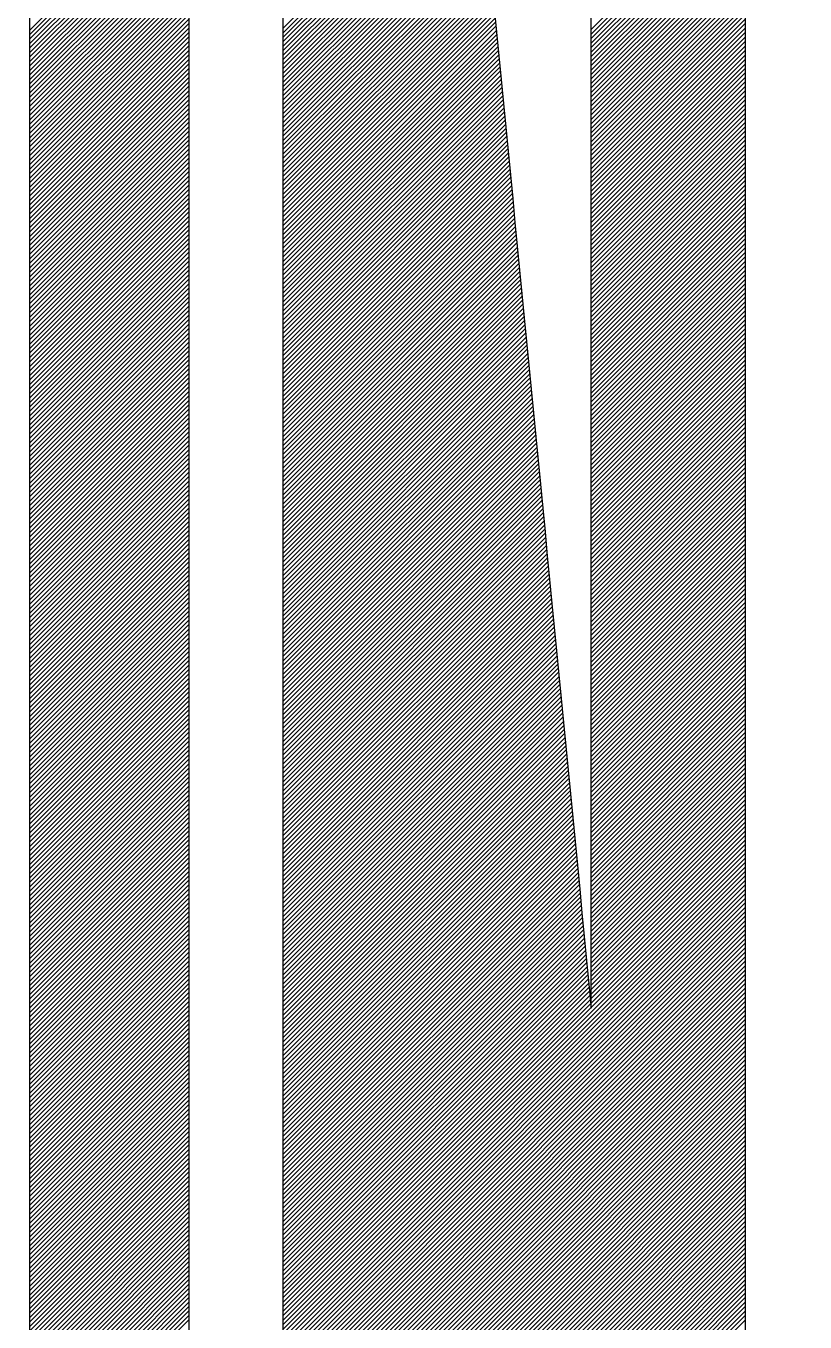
# Model space of a CAD drawing. Header units: inches. Extents: x -49881 to 95347, y -45374 to 27845.
# Drawn here: x 35554 to 35698.5, y -39672.1 to -39431.9 of the extents above; entities that cross this region are included whole.
import ezdxf

# ---------------------------------------------------------------- set-up
doc = ezdxf.new("R2010")
doc.units = ezdxf.units.IN
doc.header["$MEASUREMENT"] = 0
doc.layers.add('ONDOCS', color=7, linetype='Continuous', lineweight=0)

# ---------------------------------------------------------------- blocks, each defined once
blk = doc.blocks.new('240 BORDER A2')
at = {"layer": 'ONDOCS', "color": 7, "linetype": 'Continuous', "lineweight": -3, "ltscale": 100}
for p, q in [((577.476, 57.6704), (578.0879, 58.2823)), ((577.476, 57.6562), (578.0892, 58.2694)), ((577.476, 57.6421), (578.0904, 58.2565)), ((577.476, 57.628), (578.0917, 58.2436)), ((577.476, 57.6138), (578.0929, 58.2307)), ((577.476, 57.5997), (578.0942, 58.2178)), ((577.476, 57.5855), (578.0954, 58.205)), ((577.476, 57.5714), (578.0967, 58.1921)), ((576.6771, 57.6646), (577.1784, 58.1659)), ((576.6771, 57.6505), (577.1784, 58.1517)), ((577.476, 57.5572), (578.0979, 58.1792)), ((577.476, 57.5431), (578.0992, 58.1663)), ((577.476, 57.529), (578.1004, 58.1534)), ((578.4472, 57.6658), (578.9328, 58.1514)), ((576.6771, 57.6363), (577.1784, 58.1376)), ((576.6771, 57.6222), (577.1784, 58.1234)), ((576.6771, 57.608), (577.1784, 58.1093)), ((577.476, 57.5148), (578.1017, 58.1405)), ((577.476, 57.5007), (578.1029, 58.1276)), ((577.476, 57.4865), (578.1042, 58.1147)), ((578.4472, 57.6516), (578.9328, 58.1372)), ((578.4472, 57.6375), (578.9328, 58.1231)), ((578.4472, 57.6233), (578.9328, 58.1089)), ((576.6771, 57.5939), (577.1784, 58.0952)), ((576.6771, 57.5798), (577.1784, 58.081)), ((576.6771, 57.5656), (577.1784, 58.0669)), ((577.476, 57.4724), (578.1054, 58.1018)), ((577.476, 57.4582), (578.1067, 58.0889)), ((577.476, 57.4441), (578.1079, 58.076)), ((578.4472, 57.6092), (578.9328, 58.0948)), ((578.4472, 57.5951), (578.9328, 58.0806)), ((578.4472, 57.5809), (578.9328, 58.0665)), ((576.6771, 57.5515), (577.1784, 58.0527)), ((576.6771, 57.5373), (577.1784, 58.0386)), ((577.476, 57.43), (578.1092, 58.0632)), ((577.476, 57.4158), (578.1104, 58.0503)), ((577.476, 57.4017), (578.1117, 58.0374)), ((578.4472, 57.5668), (578.9328, 58.0524)), ((578.4472, 57.5526), (578.9328, 58.0382)), ((576.6771, 57.5232), (577.1784, 58.0245)), ((576.6771, 57.5091), (577.1784, 58.0103)), ((576.6771, 57.4949), (577.1784, 57.9962)), ((577.476, 57.3875), (578.1129, 58.0245)), ((577.476, 57.3734), (578.1142, 58.0116)), ((577.476, 57.3593), (578.1154, 57.9987)), ((577.476, 57.3451), (578.1167, 57.9858)), ((578.4472, 57.5385), (578.9328, 58.0241)), ((578.4472, 57.5243), (578.9328, 58.0099)), ((578.4472, 57.5102), (578.9328, 57.9958)), ((576.6771, 57.4808), (577.1784, 57.982)), ((576.6771, 57.4666), (577.1784, 57.9679)), ((576.6771, 57.4525), (577.1784, 57.9537)), ((577.476, 57.331), (578.1179, 57.9729)), ((577.476, 57.3168), (578.1192, 57.96)), ((577.476, 57.3027), (578.1205, 57.9471)), ((578.4472, 57.4961), (578.9328, 57.9817)), ((578.4472, 57.4819), (578.9328, 57.9675)), ((578.4472, 57.4678), (578.9328, 57.9534)), ((576.6771, 57.4383), (577.1784, 57.9396)), ((576.6771, 57.4242), (577.1784, 57.9255)), ((576.6771, 57.4101), (577.1784, 57.9113)), ((577.476, 57.2885), (578.1217, 57.9342)), ((577.476, 57.2744), (578.123, 57.9214)), ((577.476, 57.2603), (578.1242, 57.9085)), ((578.4472, 57.4536), (578.9328, 57.9392)), ((578.4472, 57.4395), (578.9328, 57.9251)), ((578.4472, 57.4253), (578.9328, 57.9109)), ((576.6771, 57.3959), (577.1784, 57.8972)), ((576.6771, 57.3818), (577.1784, 57.883)), ((576.6771, 57.3676), (577.1784, 57.8689)), ((577.476, 57.2461), (578.1255, 57.8956)), ((577.476, 57.232), (578.1267, 57.8827)), ((577.476, 57.2178), (578.128, 57.8698)), ((578.4472, 57.4112), (578.9328, 57.8968)), ((578.4472, 57.3971), (578.9328, 57.8827)), ((578.4472, 57.3829), (578.9328, 57.8685)), ((576.6771, 57.3535), (577.1784, 57.8547)), ((576.6771, 57.3393), (577.1784, 57.8406)), ((576.6771, 57.3252), (577.1784, 57.8265)), ((577.476, 57.2037), (578.1292, 57.8569)), ((577.476, 57.1895), (578.1305, 57.844)), ((577.476, 57.1754), (578.1317, 57.8311)), ((578.4472, 57.3688), (578.9328, 57.8544)), ((578.4472, 57.3546), (578.9328, 57.8402)), ((578.4472, 57.3405), (578.9328, 57.8261)), ((576.6771, 57.3111), (577.1784, 57.8123)), ((576.6771, 57.2969), (577.1784, 57.7982)), ((576.6771, 57.2828), (577.1784, 57.784)), ((577.476, 57.1613), (578.133, 57.8182)), ((577.476, 57.1471), (578.1342, 57.8053)), ((577.476, 57.133), (578.1355, 57.7924)), ((578.4472, 57.3264), (578.9328, 57.8119)), ((578.4472, 57.3122), (578.9328, 57.7978)), ((578.4472, 57.2981), (578.9328, 57.7837)), ((576.6771, 57.2686), (577.1784, 57.7699)), ((576.6771, 57.2545), (577.1784, 57.7558)), ((576.6771, 57.2404), (577.1784, 57.7416)), ((577.476, 57.1188), (578.1367, 57.7796)), ((577.476, 57.1047), (578.138, 57.7667)), ((577.476, 57.0906), (578.1392, 57.7538)), ((577.476, 57.0764), (578.1405, 57.7409)), ((578.4472, 57.2839), (578.9328, 57.7695)), ((578.4472, 57.2698), (578.9328, 57.7554)), ((578.4472, 57.2556), (578.9328, 57.7412)), ((576.6771, 57.2262), (577.1784, 57.7275)), ((576.6771, 57.2121), (577.1784, 57.7133)), ((576.6771, 57.1979), (577.1784, 57.6992)), ((577.476, 57.0623), (578.1417, 57.728)), ((577.476, 57.0481), (578.143, 57.7151)), ((577.476, 57.034), (578.1442, 57.7022)), ((578.4472, 57.2415), (578.9328, 57.7271)), ((578.4472, 57.2274), (578.9328, 57.713)), ((578.4472, 57.2132), (578.9328, 57.6988)), ((576.6771, 57.1838), (577.1784, 57.685)), ((576.6771, 57.1696), (577.1784, 57.6709)), ((577.476, 57.0198), (578.1455, 57.6893)), ((577.476, 57.0057), (578.1467, 57.6764)), ((577.476, 56.9916), (578.148, 57.6635)), ((578.4472, 57.1991), (578.9328, 57.6847)), ((578.4472, 57.1849), (578.9328, 57.6705)), ((576.6771, 57.1555), (577.1784, 57.6568)), ((576.6771, 57.1414), (577.1784, 57.6426)), ((576.6771, 57.1272), (577.1784, 57.6285)), ((577.476, 56.9774), (578.1492, 57.6506)), ((577.476, 56.9633), (578.1505, 57.6378)), ((577.476, 56.9491), (578.1517, 57.6249)), ((578.4472, 57.1708), (578.9328, 57.6564)), ((578.4472, 57.1566), (578.9328, 57.6422)), ((578.4472, 57.1425), (578.9328, 57.6281)), ((576.6771, 57.1131), (577.1784, 57.6143)), ((576.6771, 57.0989), (577.1784, 57.6002)), ((576.6771, 57.0848), (577.1784, 57.586)), ((577.476, 56.935), (578.153, 57.612)), ((577.476, 56.9208), (578.1542, 57.5991)), ((577.476, 56.9067), (578.1555, 57.5862)), ((578.4472, 57.1284), (578.9328, 57.614)), ((578.4472, 57.1142), (578.9328, 57.5998)), ((578.4472, 57.1001), (578.9328, 57.5857)), ((576.6771, 57.0706), (577.1784, 57.5719)), ((576.6771, 57.0565), (577.1784, 57.5578)), ((576.6771, 57.0424), (577.1784, 57.5436)), ((577.476, 56.8926), (578.1567, 57.5733)), ((577.476, 56.8784), (578.158, 57.5604)), ((577.476, 56.8643), (578.1592, 57.5475)), ((577.476, 56.8501), (578.1605, 57.5346)), ((578.4472, 57.0859), (578.9328, 57.5715)), ((578.4472, 57.0718), (578.9328, 57.5574)), ((578.4472, 57.0577), (578.9328, 57.5432)), ((576.6771, 57.0282), (577.1784, 57.5295)), ((576.6771, 57.0141), (577.1784, 57.5153)), ((576.6771, 56.9999), (577.1784, 57.5012)), ((577.476, 56.836), (578.1617, 57.5217)), ((577.476, 56.8219), (578.163, 57.5088)), ((577.476, 56.8077), (578.1642, 57.496)), ((578.4472, 57.0435), (578.9328, 57.5291)), ((578.4472, 57.0294), (578.9328, 57.515)), ((578.4472, 57.0152), (578.9328, 57.5008)), ((576.6771, 56.9858), (577.1784, 57.4871)), ((576.6771, 56.9717), (577.1784, 57.4729)), ((576.6771, 56.9575), (577.1784, 57.4588)), ((577.476, 56.7936), (578.1655, 57.4831)), ((577.476, 56.7794), (578.1668, 57.4702)), ((577.476, 56.7653), (578.168, 57.4573)), ((578.4472, 57.0011), (578.9328, 57.4867)), ((578.4472, 56.9869), (578.9328, 57.4725)), ((578.4472, 56.9728), (578.9328, 57.4584)), ((576.6771, 56.9434), (577.1784, 57.4446)), ((576.6771, 56.9292), (577.1784, 57.4305)), ((576.6771, 56.9151), (577.1784, 57.4163)), ((577.476, 56.7511), (578.1693, 57.4444)), ((577.476, 56.737), (578.1705, 57.4315)), ((577.476, 56.7229), (578.1718, 57.4186)), ((578.4472, 56.9587), (578.9328, 57.4443)), ((578.4472, 56.9445), (578.9328, 57.4301)), ((578.4472, 56.9304), (578.9328, 57.416)), ((576.6771, 56.9009), (577.1784, 57.4022)), ((576.6771, 56.8868), (577.1784, 57.3881)), ((576.6771, 56.8727), (577.1784, 57.3739)), ((577.476, 56.7087), (578.173, 57.4057)), ((577.476, 56.6946), (578.1743, 57.3928)), ((577.476, 56.6804), (578.1755, 57.3799)), ((578.4472, 56.9162), (578.9328, 57.4018)), ((578.4472, 56.9021), (578.9328, 57.3877)), ((578.4472, 56.8879), (578.9328, 57.3735)), ((576.6771, 56.8585), (577.1784, 57.3598)), ((576.6771, 56.8444), (577.1784, 57.3456)), ((576.6771, 56.8302), (577.1784, 57.3315)), ((577.476, 56.6663), (578.1768, 57.367)), ((577.476, 56.6521), (578.178, 57.3542)), ((577.476, 56.638), (578.1793, 57.3413)), ((578.4472, 56.8738), (578.9328, 57.3594)), ((578.4472, 56.8597), (578.9328, 57.3453)), ((578.4472, 56.8455), (578.9328, 57.3311)), ((576.6771, 56.8161), (577.1784, 57.3173)), ((576.6771, 56.8019), (577.1784, 57.3032)), ((577.476, 56.6239), (578.1805, 57.3284)), ((577.476, 56.6097), (578.1818, 57.3155)), ((577.476, 56.5956), (578.183, 57.3026)), ((577.476, 56.5814), (578.1843, 57.2897)), ((578.4472, 56.8314), (578.9328, 57.317)), ((578.4472, 56.8172), (578.9328, 57.3028)), ((576.6771, 56.7878), (577.1784, 57.2891)), ((576.6771, 56.7737), (577.1784, 57.2749)), ((576.6771, 56.7595), (577.1784, 57.2608)), ((577.476, 56.5673), (578.1855, 57.2768)), ((577.476, 56.5532), (578.1868, 57.2639)), ((577.476, 56.539), (578.188, 57.251)), ((578.4472, 56.8031), (578.9328, 57.2887)), ((578.4472, 56.789), (578.9328, 57.2745)), ((578.4472, 56.7748), (578.9328, 57.2604)), ((576.6771, 56.7454), (577.1784, 57.2466)), ((576.6771, 56.7312), (577.1784, 57.2325)), ((576.6771, 56.7171), (577.1784, 57.2184)), ((577.476, 56.5249), (578.1893, 57.2381)), ((577.476, 56.5107), (578.1905, 57.2253)), ((577.476, 56.4966), (578.1918, 57.2124)), ((578.4472, 56.7607), (578.9328, 57.2463)), ((578.4472, 56.7465), (578.9328, 57.2321)), ((578.4472, 56.7324), (578.9328, 57.218)), ((576.6771, 56.703), (577.1784, 57.2042)), ((576.6771, 56.6888), (577.1784, 57.1901)), ((576.6771, 56.6747), (577.1784, 57.1759)), ((577.476, 56.4824), (578.193, 57.1995)), ((577.476, 56.4683), (578.1943, 57.1866)), ((577.476, 56.4542), (578.1955, 57.1737)), ((578.4472, 56.7182), (578.9328, 57.2038)), ((578.4472, 56.7041), (578.9328, 57.1897)), ((578.4472, 56.69), (578.9328, 57.1756)), ((576.6771, 56.6605), (577.1784, 57.1618)), ((576.6771, 56.6464), (577.1784, 57.1476)), ((576.6771, 56.6322), (577.1784, 57.1335)), ((577.476, 56.44), (578.1968, 57.1608)), ((577.476, 56.4259), (578.198, 57.1479)), ((577.476, 56.4117), (578.1993, 57.135)), ((578.4472, 56.6758), (578.9328, 57.1614)), ((578.4472, 56.6617), (578.9328, 57.1473)), ((578.4472, 56.6475), (578.9328, 57.1331)), ((576.6771, 56.6181), (577.1784, 57.1194)), ((576.6771, 56.604), (577.1784, 57.1052)), ((576.6771, 56.5898), (577.1784, 57.0911)), ((577.476, 56.3976), (578.2005, 57.1221)), ((577.476, 56.3834), (578.2018, 57.1092)), ((577.476, 56.3693), (578.203, 57.0963)), ((578.4472, 56.6334), (578.9328, 57.119)), ((578.4472, 56.6192), (578.9328, 57.1048)), ((578.4472, 56.6051), (578.9328, 57.0907)), ((576.6771, 56.5757), (577.1784, 57.0769)), ((576.6771, 56.5615), (577.1784, 57.0628)), ((576.6771, 56.5474), (577.1784, 57.0486)), ((577.476, 56.3552), (578.2043, 57.0835)), ((577.476, 56.341), (578.2055, 57.0706)), ((577.476, 56.3269), (578.2068, 57.0577)), ((577.476, 56.3127), (578.208, 57.0448)), ((578.4472, 56.591), (578.9328, 57.0766)), ((578.4472, 56.5768), (578.9328, 57.0624)), ((578.4472, 56.5627), (578.9328, 57.0483)), ((576.6771, 56.5332), (577.1784, 57.0345)), ((576.6771, 56.5191), (577.1784, 57.0204)), ((576.6771, 56.505), (577.1784, 57.0062)), ((577.476, 56.2986), (578.2093, 57.0319)), ((577.476, 56.2845), (578.2105, 57.019)), ((577.476, 56.2703), (578.2118, 57.0061)), ((578.4472, 56.5485), (578.9328, 57.0341)), ((578.4472, 56.5344), (578.9328, 57.02)), ((578.4472, 56.5202), (578.9328, 57.0058)), ((576.6771, 56.4908), (577.1784, 56.9921)), ((576.6771, 56.4767), (577.1784, 56.9779)), ((576.6771, 56.4625), (577.1784, 56.9638)), ((577.476, 56.2562), (578.2131, 56.9932)), ((577.476, 56.242), (578.2143, 56.9803)), ((577.476, 56.2279), (578.2156, 56.9674)), ((578.4472, 56.5061), (578.9328, 56.9917)), ((578.4472, 56.492), (578.9328, 56.9776)), ((578.4472, 56.4778), (578.9328, 56.9634)), ((576.6771, 56.4484), (577.1784, 56.9497)), ((576.6771, 56.4343), (577.1784, 56.9355)), ((577.476, 56.2137), (578.2168, 56.9545)), ((577.476, 56.1996), (578.2181, 56.9417)), ((577.476, 56.1855), (578.2193, 56.9288)), ((578.4472, 56.4637), (578.9328, 56.9493)), ((578.4472, 56.4495), (578.9328, 56.9351)), ((576.6771, 56.4201), (577.1784, 56.9214)), ((576.6771, 56.406), (577.1784, 56.9072)), ((576.6771, 56.3918), (577.1784, 56.8931)), ((577.476, 56.1713), (578.2206, 56.9159)), ((577.476, 56.1572), (578.2218, 56.903)), ((577.476, 56.143), (578.2231, 56.8901)), ((578.4472, 56.4354), (578.9328, 56.921)), ((578.4472, 56.4213), (578.9328, 56.9068)), ((578.4472, 56.4071), (578.9328, 56.8927)), ((576.6771, 56.3777), (577.1784, 56.8789)), ((576.6771, 56.3635), (577.1784, 56.8648)), ((576.6771, 56.3494), (577.1784, 56.8507)), ((577.476, 56.1289), (578.2243, 56.8772)), ((577.476, 56.1147), (578.2256, 56.8643)), ((577.476, 56.1006), (578.2268, 56.8514)), ((578.4472, 56.393), (578.9328, 56.8786)), ((578.4472, 56.3788), (578.9328, 56.8644)), ((578.4472, 56.3647), (578.9328, 56.8503)), ((576.6771, 56.3353), (577.1784, 56.8365)), ((576.6771, 56.3211), (577.1784, 56.8224)), ((576.6771, 56.307), (577.1784, 56.8082)), ((577.476, 56.0865), (578.2281, 56.8385)), ((577.476, 56.0723), (578.2293, 56.8256)), ((577.476, 56.0582), (578.2306, 56.8127)), ((577.476, 56.044), (578.2318, 56.7999)), ((578.4472, 56.3505), (578.9328, 56.8361)), ((578.4472, 56.3364), (578.9328, 56.822)), ((578.4472, 56.3223), (578.9328, 56.8079)), ((576.6771, 56.2928), (577.1784, 56.7941)), ((576.6771, 56.2787), (577.1784, 56.7799)), ((576.6771, 56.2645), (577.1784, 56.7658)), ((577.476, 56.0299), (578.2331, 56.787)), ((577.476, 56.0157), (578.2343, 56.7741)), ((577.476, 56.0016), (578.2356, 56.7612)), ((578.4472, 56.3081), (578.9328, 56.7937)), ((578.4472, 56.294), (578.9328, 56.7796)), ((578.4472, 56.2798), (578.9328, 56.7654)), ((576.6771, 56.2504), (577.1784, 56.7517)), ((576.6771, 56.2363), (577.1784, 56.7375)), ((576.6771, 56.2221), (577.1784, 56.7234)), ((577.476, 55.9875), (578.2368, 56.7483)), ((577.476, 55.9733), (578.2381, 56.7354)), ((577.476, 55.9592), (578.2393, 56.7225)), ((578.4472, 56.2657), (578.9328, 56.7513)), ((578.4472, 56.2515), (578.9328, 56.7371)), ((578.4472, 56.2374), (578.9328, 56.723)), ((576.6771, 56.208), (577.1784, 56.7092)), ((576.6771, 56.1938), (577.1784, 56.6951)), ((576.6771, 56.1797), (577.1784, 56.681)), ((577.476, 55.945), (578.2406, 56.7096)), ((577.476, 55.9309), (578.2418, 56.6967)), ((577.476, 55.9168), (578.2431, 56.6838)), ((578.4472, 56.2233), (578.9328, 56.7089)), ((578.4472, 56.2091), (578.9328, 56.6947)), ((578.4472, 56.195), (578.9328, 56.6806)), ((576.6771, 56.1656), (577.1784, 56.6668)), ((576.6771, 56.1514), (577.1784, 56.6527)), ((576.6771, 56.1373), (577.1784, 56.6385)), ((577.476, 55.9026), (578.2443, 56.6709)), ((577.476, 55.8885), (578.2456, 56.6581)), ((577.476, 55.8743), (578.2468, 56.6452)), ((578.4472, 56.1808), (578.9328, 56.6664)), ((578.4472, 56.1667), (578.9328, 56.6523)), ((578.4472, 56.1526), (578.9328, 56.6381)), ((576.6771, 56.1231), (577.1784, 56.6244)), ((576.6771, 56.109), (577.1784, 56.6102)), ((576.6771, 56.0948), (577.1784, 56.5961)), ((577.476, 55.8602), (578.2481, 56.6323)), ((577.476, 55.846), (578.2493, 56.6194)), ((577.476, 55.8319), (578.2506, 56.6065)), ((578.4472, 56.1384), (578.9328, 56.624)), ((578.4472, 56.1243), (578.9328, 56.6099)), ((578.4472, 56.1101), (578.9328, 56.5957)), ((576.6771, 56.0807), (577.1784, 56.582)), ((576.6771, 56.0666), (577.1784, 56.5678)), ((577.476, 55.8178), (578.2518, 56.5936)), ((577.476, 55.8036), (578.2531, 56.5807)), ((577.476, 55.7895), (578.2543, 56.5678)), ((577.476, 55.7753), (578.2556, 56.5549)), ((578.4472, 56.096), (578.9328, 56.5816)), ((578.4472, 56.0818), (578.9328, 56.5674)), ((576.6771, 56.0524), (577.1784, 56.5537)), ((576.6771, 56.0383), (577.1784, 56.5395)), ((576.6771, 56.0241), (577.1784, 56.5254)), ((577.476, 55.7612), (578.2568, 56.542)), ((577.476, 55.747), (578.2581, 56.5291)), ((577.476, 55.7329), (578.2594, 56.5163)), ((578.4472, 56.0677), (578.9328, 56.5533)), ((578.4472, 56.0536), (578.9328, 56.5392)), ((578.4472, 56.0394), (578.9328, 56.525)), ((576.6771, 56.01), (577.1784, 56.5112)), ((576.6771, 55.9958), (577.1784, 56.4971)), ((576.6771, 55.9817), (577.1784, 56.483)), ((577.476, 55.7188), (578.2606, 56.5034)), ((577.476, 55.7046), (578.2619, 56.4905)), ((577.476, 55.6905), (578.2631, 56.4776)), ((578.4472, 56.0253), (578.9328, 56.5109)), ((578.4472, 56.0111), (578.9328, 56.4967)), ((578.4472, 55.997), (578.9328, 56.4826)), ((576.6771, 55.9676), (577.1784, 56.4688)), ((576.6771, 55.9534), (577.1784, 56.4547)), ((576.6771, 55.9393), (577.1784, 56.4405)), ((577.476, 55.6763), (578.2644, 56.4647)), ((577.476, 55.6622), (578.2656, 56.4518)), ((577.476, 55.6481), (578.2669, 56.4389)), ((578.4472, 55.9828), (578.9328, 56.4684)), ((578.4472, 55.9687), (578.9328, 56.4543)), ((578.4472, 55.9546), (578.9328, 56.4402)), ((576.6771, 55.9251), (577.1784, 56.4264)), ((576.6771, 55.911), (577.1784, 56.4123)), ((576.6771, 55.8968), (577.1784, 56.3981)), ((577.476, 55.6339), (578.2681, 56.426)), ((577.476, 55.6198), (578.2694, 56.4131)), ((577.476, 55.6056), (578.2706, 56.4002)), ((578.4472, 55.9404), (578.9328, 56.426)), ((578.4472, 55.9263), (578.9328, 56.4119)), ((578.4472, 55.9121), (578.9328, 56.3977)), ((576.6771, 55.8827), (577.1784, 56.384)), ((576.6771, 55.8686), (577.1784, 56.3698)), ((576.6771, 55.8544), (577.1784, 56.3557)), ((577.476, 55.5915), (578.2719, 56.3873)), ((577.476, 55.5773), (578.2731, 56.3745)), ((577.476, 55.5632), (578.2744, 56.3616)), ((578.4472, 55.898), (578.9328, 56.3836)), ((578.4472, 55.8839), (578.9328, 56.3694)), ((578.4472, 55.8697), (578.9328, 56.3553)), ((576.6771, 55.8403), (577.1784, 56.3415)), ((576.6771, 55.8261), (577.1784, 56.3274)), ((576.6771, 55.812), (577.1784, 56.3133)), ((577.476, 55.5491), (578.2756, 56.3487)), ((577.476, 55.5349), (578.2769, 56.3358)), ((577.476, 55.5208), (578.2781, 56.3229)), ((577.476, 55.5066), (578.2794, 56.31)), ((578.4472, 55.8556), (578.9328, 56.3412)), ((578.4472, 55.8414), (578.9328, 56.327)), ((578.4472, 55.8273), (578.9328, 56.3129)), ((576.6771, 55.7979), (577.1784, 56.2991)), ((576.6771, 55.7837), (577.1784, 56.285)), ((576.6771, 55.7696), (577.1784, 56.2708)), ((577.476, 55.4925), (578.2806, 56.2971)), ((577.476, 55.4783), (578.2819, 56.2842)), ((577.476, 55.4642), (578.2831, 56.2713)), ((578.4472, 55.8131), (578.9328, 56.2987)), ((578.4472, 55.799), (578.9328, 56.2846)), ((578.4472, 55.7849), (578.9328, 56.2705)), ((576.6771, 55.7554), (577.1784, 56.2567)), ((576.6771, 55.7413), (577.1784, 56.2425)), ((576.6771, 55.7271), (577.1784, 56.2284)), ((577.476, 55.4501), (578.2844, 56.2584)), ((577.476, 55.4359), (578.2856, 56.2456)), ((577.476, 55.4218), (578.2869, 56.2327)), ((578.4472, 55.7707), (578.9328, 56.2563)), ((578.4472, 55.7566), (578.9328, 56.2422)), ((578.4472, 55.7424), (578.9328, 56.228)), ((576.6771, 55.713), (577.1784, 56.2143)), ((576.6771, 55.6989), (577.1784, 56.2001)), ((577.476, 55.4076), (578.2881, 56.2198)), ((577.476, 55.3935), (578.2894, 56.2069)), ((577.476, 55.3794), (578.2906, 56.194)), ((578.4472, 55.7283), (578.9328, 56.2139)), ((578.4472, 55.7141), (578.9328, 56.1997)), ((576.6771, 55.6847), (577.1784, 56.186)), ((576.6771, 55.6706), (577.1784, 56.1718)), ((576.6771, 55.6564), (577.1784, 56.1577)), ((577.476, 55.3652), (578.2919, 56.1811)), ((577.476, 55.3511), (578.2931, 56.1682)), ((577.476, 55.3369), (578.2944, 56.1553)), ((578.4472, 55.7), (578.9328, 56.1856)), ((578.4472, 55.6859), (578.9328, 56.1715)), ((578.4472, 55.6717), (578.9328, 56.1573)), ((576.6771, 55.6423), (577.1784, 56.1436)), ((576.6771, 55.6281), (577.1784, 56.1294)), ((576.6771, 55.614), (577.1784, 56.1153)), ((577.476, 55.3228), (578.2956, 56.1424)), ((577.476, 55.3086), (578.2969, 56.1295)), ((577.476, 55.2945), (578.2981, 56.1166)), ((578.4472, 55.6576), (578.9328, 56.1432)), ((578.4472, 55.6434), (578.9328, 56.129)), ((578.4472, 55.6293), (578.9328, 56.1149)), ((576.6771, 55.5999), (577.1784, 56.1011)), ((576.6771, 55.5857), (577.1784, 56.087)), ((576.6771, 55.5716), (577.1784, 56.0728)), ((577.476, 55.2804), (578.2994, 56.1038)), ((577.476, 55.2662), (578.3006, 56.0909)), ((577.476, 55.2521), (578.3019, 56.078)), ((577.476, 55.2379), (578.3031, 56.0651)), ((578.4472, 55.6152), (578.9328, 56.1007)), ((578.4472, 55.601), (578.9328, 56.0866)), ((578.4472, 55.5869), (578.9328, 56.0725)), ((576.6771, 55.5574), (577.1784, 56.0587)), ((576.6771, 55.5433), (577.1784, 56.0446)), ((576.6771, 55.5292), (577.1784, 56.0304)), ((577.476, 55.2238), (578.3044, 56.0522)), ((577.476, 55.2096), (578.3057, 56.0393)), ((577.476, 55.1955), (578.3069, 56.0264)), ((578.4472, 55.5727), (578.9328, 56.0583)), ((578.4472, 55.5586), (578.9328, 56.0442)), ((578.4472, 55.5444), (578.9328, 56.03)), ((576.6771, 55.515), (577.1784, 56.0163)), ((576.6771, 55.5009), (577.1784, 56.0021)), ((576.6771, 55.4867), (577.1784, 55.988)), ((577.476, 55.1814), (578.3082, 56.0135)), ((577.476, 55.1672), (578.3094, 56.0006)), ((577.476, 55.1531), (578.3107, 55.9877)), ((578.4472, 55.5303), (578.9328, 56.0159)), ((578.4472, 55.5162), (578.9328, 56.0018)), ((578.4472, 55.502), (578.9328, 55.9876)), ((576.6771, 55.4726), (577.1784, 55.9738)), ((576.6771, 55.4584), (577.1784, 55.9597)), ((576.6771, 55.4443), (577.1784, 55.9456)), ((577.476, 55.1389), (578.3119, 55.9748)), ((577.476, 55.1248), (578.3132, 55.962)), ((577.476, 55.1107), (578.3144, 55.9491)), ((578.4472, 55.4879), (578.9328, 55.9735)), ((578.4472, 55.4737), (578.9328, 55.9593)), ((578.4472, 55.4596), (578.9328, 55.9452)), ((576.6771, 55.4302), (577.1784, 55.9314)), ((576.6771, 55.416), (577.1784, 55.9173)), ((576.6771, 55.4019), (577.1784, 55.9031)), ((577.476, 55.0965), (578.3157, 55.9362)), ((577.476, 55.0824), (578.3169, 55.9233)), ((577.476, 55.0682), (578.3182, 55.9104)), ((578.4472, 55.4454), (578.9328, 55.931)), ((578.4472, 55.4313), (578.9328, 55.9169)), ((578.4472, 55.4172), (578.9328, 55.9028)), ((576.6771, 55.3877), (577.1784, 55.889)), ((576.6771, 55.3736), (577.1784, 55.8749)), ((576.6771, 55.3594), (577.1784, 55.8607)), ((577.476, 55.0541), (578.3194, 55.8975)), ((577.476, 55.0399), (578.3207, 55.8846)), ((577.476, 55.0258), (578.3219, 55.8717)), ((578.4472, 55.403), (578.9328, 55.8886)), ((578.4472, 55.3889), (578.9328, 55.8745)), ((578.4472, 55.3747), (578.9328, 55.8603)), ((576.6771, 55.3453), (577.1784, 55.8466)), ((576.6771, 55.3312), (577.1784, 55.8324)), ((577.476, 55.0117), (578.3232, 55.8588)), ((577.476, 54.9975), (578.3244, 55.8459)), ((577.476, 54.9834), (578.3257, 55.833)), ((577.476, 54.9692), (578.3269, 55.8202)), ((578.4472, 55.3606), (578.9328, 55.8462)), ((578.4472, 55.3465), (578.9328, 55.832)), ((576.6771, 55.317), (577.1784, 55.8183)), ((576.6771, 55.3029), (577.1784, 55.8041)), ((576.6771, 55.2887), (577.1784, 55.79)), ((577.476, 54.9551), (578.3282, 55.8073)), ((577.476, 54.9409), (578.3294, 55.7944)), ((577.476, 54.9268), (578.3307, 55.7815)), ((578.4472, 55.3323), (578.9328, 55.8179)), ((578.4472, 55.3182), (578.9328, 55.8038)), ((578.4472, 55.304), (578.9328, 55.7896)), ((576.6771, 55.2746), (577.1784, 55.7759)), ((576.6771, 55.2605), (577.1784, 55.7617)), ((576.6771, 55.2463), (577.1784, 55.7476)), ((577.476, 54.9127), (578.3319, 55.7686)), ((577.476, 54.8985), (578.3332, 55.7557)), ((577.476, 54.8844), (578.3344, 55.7428)), ((578.4472, 55.2899), (578.9328, 55.7755)), ((578.4472, 55.2757), (578.9328, 55.7613)), ((578.4472, 55.2616), (578.9328, 55.7472)), ((576.6771, 55.2322), (577.1784, 55.7334)), ((576.6771, 55.218), (577.1784, 55.7193)), ((576.6771, 55.2039), (577.1784, 55.7051)), ((577.476, 54.8702), (578.3357, 55.7299)), ((577.476, 54.8561), (578.3369, 55.717)), ((577.476, 54.842), (578.3382, 55.7041)), ((578.4472, 55.2475), (578.9328, 55.7331)), ((578.4472, 55.2333), (578.9328, 55.7189)), ((578.4472, 55.2192), (578.9328, 55.7048)), ((576.6771, 55.1897), (577.1784, 55.691)), ((576.6771, 55.1756), (577.1784, 55.6769)), ((576.6771, 55.1615), (577.1784, 55.6627)), ((577.476, 54.8278), (578.3394, 55.6912)), ((577.476, 54.8137), (578.3407, 55.6784)), ((577.476, 54.7995), (578.3419, 55.6655)), ((578.4472, 55.205), (578.9328, 55.6906)), ((578.4472, 55.1909), (578.9328, 55.6765)), ((578.4472, 55.1767), (578.9328, 55.6623)), ((576.6771, 55.1473), (577.1784, 55.6486)), ((576.6771, 55.1332), (577.1784, 55.6344)), ((576.6771, 55.119), (577.1784, 55.6203)), ((577.476, 54.7854), (578.3432, 55.6526)), ((577.476, 54.7712), (578.3444, 55.6397)), ((577.476, 54.7571), (578.3457, 55.6268)), ((578.4472, 55.1626), (578.9328, 55.6482)), ((578.4472, 55.1485), (578.9328, 55.6341)), ((578.4472, 55.1343), (578.9328, 55.6199)), ((576.6771, 55.1049), (577.1784, 55.6061)), ((576.6771, 55.0907), (577.1784, 55.592)), ((576.6771, 55.0766), (577.1784, 55.5779)), ((577.476, 54.743), (578.3469, 55.6139)), ((577.476, 54.7288), (578.3482, 55.601)), ((577.476, 54.7147), (578.3494, 55.5881)), ((577.476, 54.7005), (578.3507, 55.5752)), ((578.4472, 55.1202), (578.9328, 55.6058)), ((578.4472, 55.106), (578.9328, 55.5916)), ((578.4472, 55.0919), (578.9328, 55.5775)), ((576.6771, 55.0625), (577.1784, 55.5637)), ((576.6771, 55.0483), (577.1784, 55.5496)), ((576.6771, 55.0342), (577.1784, 55.5354)), ((577.476, 54.6864), (578.352, 55.5623)), ((577.476, 54.6722), (578.3532, 55.5494)), ((577.476, 54.6581), (578.3545, 55.5366)), ((578.4472, 55.0778), (578.9328, 55.5633)), ((578.4472, 55.0636), (578.9328, 55.5492)), ((578.4472, 55.0495), (578.9328, 55.5351)), ((576.6771, 55.02), (577.1784, 55.5213)), ((576.6771, 55.0059), (577.1784, 55.5072)), ((576.6771, 54.9918), (577.1784, 55.493)), ((577.476, 54.644), (578.3557, 55.5237)), ((577.476, 54.6298), (578.357, 55.5108)), ((577.476, 54.6157), (578.3582, 55.4979)), ((578.4472, 55.0353), (578.9328, 55.5209)), ((578.4472, 55.0212), (578.9328, 55.5068)), ((578.4472, 55.007), (578.9328, 55.4926)), ((576.6771, 54.9776), (577.1784, 55.4789)), ((576.6771, 54.9635), (577.1784, 55.4647)), ((577.476, 54.6015), (578.3595, 55.485)), ((577.476, 54.5874), (578.3607, 55.4721)), ((577.476, 54.5733), (578.362, 55.4592)), ((578.4472, 54.9929), (578.9328, 55.4785)), ((578.4472, 54.9788), (578.9328, 55.4644)), ((576.6771, 54.9493), (577.1784, 55.4506)), ((576.6771, 54.9352), (577.1784, 55.4364)), ((576.6771, 54.921), (577.1784, 55.4223)), ((577.476, 54.5591), (578.3632, 55.4463)), ((577.476, 54.545), (578.3645, 55.4334)), ((577.476, 54.5308), (578.3657, 55.4205)), ((578.4472, 54.9646), (578.9328, 55.4502)), ((578.4472, 54.9505), (578.9328, 55.4361)), ((578.4472, 54.9363), (578.9328, 55.4219)), ((576.6771, 54.9069), (577.1784, 55.4082)), ((576.6771, 54.8928), (577.1784, 55.394)), ((576.6771, 54.8786), (577.1784, 55.3799)), ((577.476, 54.5167), (578.367, 55.4077)), ((577.476, 54.5025), (578.3682, 55.3948)), ((577.476, 54.4884), (578.3695, 55.3819)), ((577.476, 54.4743), (578.3707, 55.369)), ((578.4472, 54.9222), (578.9328, 55.4078)), ((578.4472, 54.908), (578.9328, 55.3936)), ((578.4472, 54.8939), (578.9328, 55.3795)), ((576.6771, 54.8645), (577.1784, 55.3657)), ((576.6771, 54.8503), (577.1784, 55.3516)), ((576.6771, 54.8362), (577.1784, 55.3374)), ((577.476, 54.4601), (578.372, 55.3561)), ((577.476, 54.446), (578.3732, 55.3432)), ((577.476, 54.4318), (578.3745, 55.3303)), ((578.4472, 54.8798), (578.9328, 55.3654)), ((578.4472, 54.8656), (578.9328, 55.3512)), ((578.4472, 54.8515), (578.9328, 55.3371)), ((576.6771, 54.822), (577.1784, 55.3233)), ((576.6771, 54.8079), (577.1784, 55.3092)), ((576.6771, 54.7938), (577.1784, 55.295)), ((577.476, 54.4177), (578.3757, 55.3174)), ((577.476, 54.4035), (578.377, 55.3045)), ((577.476, 54.3894), (578.3782, 55.2916)), ((578.4472, 54.8373), (578.9328, 55.3229)), ((578.4472, 54.8232), (578.9328, 55.3088)), ((578.4472, 54.8091), (578.9328, 55.2946)), ((576.6771, 54.7796), (577.1784, 55.2809)), ((576.6771, 54.7655), (577.1784, 55.2667)), ((576.6771, 54.7513), (577.1784, 55.2526)), ((577.476, 54.3753), (578.3795, 55.2787)), ((577.476, 54.3611), (578.3807, 55.2659)), ((577.476, 54.347), (578.382, 55.253)), ((578.4472, 54.7949), (578.9328, 55.2805)), ((578.4472, 54.7808), (578.9328, 55.2664)), ((578.4472, 54.7666), (578.9328, 55.2522)), ((576.6771, 54.7372), (577.1784, 55.2385)), ((576.6771, 54.7231), (577.1784, 55.2243)), ((576.6771, 54.7089), (577.1784, 55.2102)), ((577.476, 54.3328), (578.3832, 55.2401)), ((577.476, 54.3187), (578.3845, 55.2272)), ((577.476, 54.3046), (578.3857, 55.2143)), ((578.4472, 54.7525), (578.9328, 55.2381)), ((578.4472, 54.7383), (578.9328, 55.2239)), ((578.4472, 54.7242), (578.9328, 55.2098)), ((576.6771, 54.6948), (577.1784, 55.196)), ((576.6771, 54.6806), (577.1784, 55.1819)), ((576.6771, 54.6665), (577.1784, 55.1677)), ((577.476, 54.2904), (578.387, 55.2014)), ((577.476, 54.2763), (578.3882, 55.1885)), ((577.476, 54.2621), (578.3895, 55.1756)), ((578.4472, 54.7101), (578.9328, 55.1957)), ((578.4472, 54.6959), (578.9328, 55.1815)), ((578.4472, 54.6818), (578.9328, 55.1674)), ((576.6771, 54.6523), (577.1784, 55.1536)), ((576.6771, 54.6382), (577.1784, 55.1395)), ((576.6771, 54.6241), (577.1784, 55.1253)), ((577.476, 54.248), (578.3907, 55.1627)), ((577.476, 54.2338), (578.392, 55.1498)), ((577.476, 54.2197), (578.3932, 55.1369)), ((577.476, 54.2056), (578.3945, 55.1241)), ((578.4472, 54.6676), (578.9328, 55.1532)), ((578.4472, 54.6535), (578.9328, 55.1391)), ((578.4472, 54.6393), (578.9328, 55.1249)), ((576.6771, 54.6099), (577.1784, 55.1112)), ((576.6771, 54.5958), (577.1784, 55.097)), ((576.6771, 54.5816), (577.1784, 55.0829)), ((577.476, 54.1914), (578.3957, 55.1112)), ((577.476, 54.1773), (578.397, 55.0983)), ((577.476, 54.1631), (578.3983, 55.0854)), ((578.4472, 54.6252), (578.9328, 55.1108)), ((578.4472, 54.6111), (578.9328, 55.0967)), ((576.6771, 54.5675), (577.1784, 55.0687)), ((576.6771, 54.5533), (577.1784, 55.0546)), ((577.476, 54.149), (578.3995, 55.0725)), ((577.476, 54.1348), (578.4008, 55.0596)), ((577.476, 53.5974), (578.9328, 55.0542)), ((577.476, 54.1207), (578.402, 55.0467)), ((578.4472, 54.5969), (578.9328, 55.0825)), ((578.4472, 54.5828), (578.9328, 55.0684)), ((576.6771, 54.5392), (577.1784, 55.0405)), ((576.6771, 54.5251), (577.1784, 55.0263)), ((576.6771, 54.5109), (577.1784, 55.0122)), ((577.476, 53.5833), (578.9328, 55.0401)), ((577.476, 54.1066), (578.4033, 55.0338)), ((577.476, 53.5692), (578.9328, 55.0259)), ((577.476, 54.0924), (578.4045, 55.0209)), ((577.476, 53.555), (578.9328, 55.0118)), ((577.476, 54.0783), (578.4058, 55.008)), ((576.6771, 54.4968), (577.1784, 54.998)), ((576.6771, 54.4826), (577.1784, 54.9839)), ((576.6771, 54.4685), (577.1784, 54.9698)), ((577.476, 53.5409), (578.9328, 54.9977)), ((577.476, 54.0641), (578.407, 54.9951)), ((577.476, 53.5267), (578.9328, 54.9835)), ((577.476, 54.05), (578.4083, 54.9823)), ((577.476, 54.0359), (578.4095, 54.9694)), ((577.476, 53.5126), (578.9328, 54.9694)), ((576.6771, 54.4544), (577.1784, 54.9556)), ((576.6771, 54.4402), (577.1784, 54.9415)), ((576.6771, 54.4261), (577.1784, 54.9273)), ((577.476, 54.0217), (578.4108, 54.9565)), ((577.476, 53.4984), (578.9328, 54.9552)), ((577.476, 54.0076), (578.412, 54.9436)), ((577.476, 53.4843), (578.9328, 54.9411)), ((577.476, 53.9934), (578.4133, 54.9307)), ((577.476, 53.4702), (578.9328, 54.927)), ((576.6771, 54.4119), (577.1784, 54.9132)), ((576.6771, 54.3978), (577.1784, 54.899)), ((576.6771, 54.3836), (577.1784, 54.8849)), ((577.476, 53.9793), (578.4145, 54.9178)), ((577.476, 53.456), (578.9328, 54.9128)), ((577.476, 53.9651), (578.4158, 54.9049)), ((577.476, 53.4419), (578.9328, 54.8987)), ((577.476, 53.951), (578.417, 54.892)), ((577.476, 53.4277), (578.9328, 54.8845)), ((577.476, 53.9369), (578.4183, 54.8791)), ((576.6771, 54.3695), (577.1784, 54.8708)), ((576.6771, 54.3554), (577.1784, 54.8566)), ((576.6771, 54.3412), (577.1784, 54.8425)), ((577.476, 53.4136), (578.9328, 54.8704)), ((577.476, 53.9227), (578.4195, 54.8662)), ((577.476, 53.3995), (578.9328, 54.8562)), ((577.476, 53.9086), (578.4208, 54.8533)), ((577.476, 53.3853), (578.9328, 54.8421)), ((577.476, 53.8944), (578.422, 54.8405)), ((576.6771, 54.3271), (577.1784, 54.8283)), ((576.6771, 54.3129), (577.1784, 54.8142)), ((576.6771, 54.2988), (577.1784, 54.8)), ((577.476, 53.3712), (578.9328, 54.828)), ((577.476, 53.8803), (578.4233, 54.8276)), ((577.476, 53.8661), (578.4245, 54.8147)), ((577.476, 53.357), (578.9328, 54.8138)), ((577.476, 53.852), (578.4258, 54.8018)), ((577.476, 53.3429), (578.9328, 54.7997)), ((576.6771, 54.2846), (577.1784, 54.7859)), ((576.6771, 54.2705), (577.1784, 54.7718)), ((576.6771, 54.2564), (577.1784, 54.7576)), ((577.476, 53.8379), (578.427, 54.7889)), ((577.476, 53.3287), (578.9328, 54.7855)), ((577.476, 53.8237), (578.4283, 54.776)), ((577.476, 53.3146), (578.9328, 54.7714)), ((577.476, 53.8096), (578.4295, 54.7631)), ((577.476, 53.3005), (578.9328, 54.7572)), ((576.6771, 54.2422), (577.1784, 54.7435)), ((576.6771, 54.2281), (577.1784, 54.7293)), ((576.6771, 54.2139), (577.1784, 54.7152)), ((577.476, 53.7954), (578.4308, 54.7502)), ((577.476, 53.2863), (578.9328, 54.7431)), ((577.476, 53.7813), (578.432, 54.7373)), ((577.476, 53.2722), (578.9328, 54.729)), ((577.476, 53.7671), (578.4333, 54.7244)), ((576.6771, 54.1998), (577.1784, 54.7011)), ((576.6771, 54.1857), (577.1784, 54.6869)), ((577.476, 53.258), (578.9328, 54.7148)), ((577.476, 53.753), (578.4345, 54.7115)), ((577.476, 53.2439), (578.9328, 54.7007)), ((577.476, 53.7389), (578.4358, 54.6987)), ((577.476, 53.2297), (578.9328, 54.6865)), ((577.476, 53.7247), (578.437, 54.6858)), ((576.6771, 54.1715), (577.1784, 54.6728)), ((576.6771, 54.1574), (577.1784, 54.6586)), ((576.6771, 54.1432), (577.1784, 54.6445)), ((577.476, 53.7106), (578.4383, 54.6729)), ((577.476, 53.2156), (578.9328, 54.6724)), ((577.476, 53.6964), (578.4395, 54.66)), ((577.476, 53.2015), (578.9328, 54.6583)), ((577.476, 53.6823), (578.4408, 54.6471)), ((577.476, 53.1873), (578.9328, 54.6441)), ((577.476, 53.6682), (578.442, 54.6342)), ((576.6771, 54.1291), (577.1784, 54.6303)), ((576.6771, 54.1149), (577.1784, 54.6162)), ((576.6771, 54.1008), (577.1784, 54.6021)), ((577.476, 53.1732), (578.9328, 54.63)), ((577.476, 53.654), (578.4433, 54.6213)), ((577.476, 53.159), (578.9328, 54.6158)), ((577.476, 53.6399), (578.4446, 54.6084)), ((577.476, 53.1449), (578.9328, 54.6017)), ((577.476, 53.6257), (578.4458, 54.5955)), ((576.6771, 54.0867), (577.1784, 54.5879)), ((576.6771, 54.0725), (577.1784, 54.5738)), ((576.6771, 54.0584), (577.1784, 54.5596)), ((577.476, 53.1308), (578.9328, 54.5875)), ((577.476, 53.6116), (578.4471, 54.5826)), ((577.476, 53.1166), (578.9328, 54.5734)), ((577.476, 53.1025), (578.9328, 54.5593)), ((576.6771, 54.0442), (577.1784, 54.5455)), ((576.6771, 54.0301), (577.1784, 54.5313)), ((576.6771, 54.0159), (577.1784, 54.5172)), ((577.476, 53.0883), (578.9328, 54.5451)), ((577.476, 53.0742), (578.9328, 54.531)), ((577.476, 53.06), (578.9328, 54.5168)), ((576.6771, 54.0018), (577.1784, 54.5031)), ((576.6771, 53.9877), (577.1784, 54.4889)), ((576.6771, 53.9735), (577.1784, 54.4748)), ((577.476, 53.0459), (578.9328, 54.5027)), ((577.476, 53.0318), (578.9328, 54.4885)), ((577.476, 53.0176), (578.9328, 54.4744)), ((576.6771, 53.9594), (577.1784, 54.4606)), ((576.6771, 53.9452), (577.1784, 54.4465)), ((576.6771, 53.9311), (577.1784, 54.4324)), ((577.476, 53.0035), (578.9328, 54.4603)), ((577.476, 52.9893), (578.9328, 54.4461)), ((577.476, 52.9752), (578.9328, 54.432)), ((576.6771, 53.917), (577.1784, 54.4182)), ((576.6771, 53.9028), (577.1784, 54.4041)), ((576.6771, 53.8887), (577.1784, 54.3899)), ((577.476, 52.961), (578.9328, 54.4178)), ((577.476, 52.9469), (578.9328, 54.4037)), ((577.476, 52.9328), (578.9328, 54.3895)), ((576.6771, 53.8745), (577.1784, 54.3758)), ((576.6771, 53.8604), (577.1784, 54.3616)), ((576.6771, 53.8462), (577.1784, 54.3475)), ((577.476, 52.9186), (578.9328, 54.3754)), ((577.476, 52.9045), (578.9328, 54.3613)), ((576.6771, 53.8321), (577.1784, 54.3334)), ((576.6771, 53.818), (577.1784, 54.3192)), ((577.476, 52.8903), (578.9328, 54.3471)), ((577.476, 52.8762), (578.9328, 54.333)), ((577.476, 52.8621), (578.9328, 54.3188)), ((576.6771, 53.8038), (577.1784, 54.3051)), ((576.6771, 53.7897), (577.1784, 54.2909)), ((576.6771, 53.7755), (577.1784, 54.2768)), ((577.476, 52.8479), (578.9328, 54.3047)), ((577.476, 52.8338), (578.9328, 54.2906)), ((577.476, 52.8196), (578.9328, 54.2764)), ((576.6771, 53.7614), (577.1784, 54.2626)), ((576.6771, 53.7472), (577.1784, 54.2485)), ((576.6771, 53.7331), (577.1784, 54.2344)), ((577.476, 52.8055), (578.9328, 54.2623)), ((577.476, 52.7913), (578.9328, 54.2481)), ((577.476, 52.7772), (578.9328, 54.234)), ((576.6771, 53.719), (577.1784, 54.2202)), ((576.6771, 53.7048), (577.1784, 54.2061)), ((576.6771, 53.6907), (577.1784, 54.1919)), ((577.476, 52.7631), (578.9328, 54.2198)), ((577.476, 52.7489), (578.9328, 54.2057)), ((577.476, 52.7348), (578.9328, 54.1916)), ((576.6771, 53.6765), (577.1784, 54.1778)), ((576.6771, 53.6624), (577.1784, 54.1637)), ((576.6771, 53.6483), (577.1784, 54.1495)), ((577.476, 52.7206), (578.9328, 54.1774)), ((577.476, 52.7065), (578.9328, 54.1633)), ((577.476, 52.6923), (578.9328, 54.1491)), ((576.6771, 53.6341), (577.1784, 54.1354)), ((576.6771, 53.62), (577.1784, 54.1212)), ((576.6771, 53.6058), (577.1784, 54.1071)), ((577.476, 52.6782), (578.9328, 54.135)), ((577.476, 52.6641), (578.9328, 54.1208)), ((577.476, 52.6499), (578.9328, 54.1067)), ((576.6771, 53.5917), (577.1784, 54.0929)), ((576.6771, 53.5775), (577.1784, 54.0788)), ((576.6771, 53.5634), (577.1784, 54.0647)), ((577.476, 52.6358), (578.9328, 54.0926)), ((577.476, 52.6216), (578.9328, 54.0784)), ((577.476, 52.6075), (578.9328, 54.0643)), ((576.6771, 53.5493), (577.1784, 54.0505)), ((576.6771, 53.5351), (577.1784, 54.0364)), ((576.6771, 53.521), (577.1784, 54.0222)), ((577.476, 52.5934), (578.9328, 54.0501)), ((577.476, 52.5792), (578.9328, 54.036)), ((577.476, 52.5651), (578.9328, 54.0219)), ((576.6771, 53.5068), (577.1784, 54.0081)), ((576.6771, 53.4927), (577.1784, 53.9939)), ((576.6771, 53.4785), (577.1784, 53.9798)), ((577.476, 52.5509), (578.9328, 54.0077)), ((577.476, 52.5368), (578.9328, 53.9936)), ((576.6771, 53.4644), (577.1784, 53.9657)), ((576.6771, 53.4503), (577.1784, 53.9515)), ((577.476, 52.5226), (578.9328, 53.9794)), ((577.476, 52.5085), (578.9328, 53.9653)), ((577.476, 52.4944), (578.9328, 53.9511)), ((576.6771, 53.4361), (577.1784, 53.9374)), ((576.6771, 53.422), (577.1784, 53.9232)), ((576.6771, 53.4078), (577.1784, 53.9091)), ((577.476, 52.4802), (578.9328, 53.937)), ((577.476, 52.4661), (578.9328, 53.9229)), ((577.476, 52.4519), (578.9328, 53.9087)), ((576.6771, 53.3937), (577.1784, 53.895)), ((576.6771, 53.3795), (577.1784, 53.8808)), ((576.6771, 53.3654), (577.1784, 53.8667)), ((577.476, 52.4378), (578.9328, 53.8946)), ((577.476, 52.4236), (578.9328, 53.8804)), ((577.476, 52.4095), (578.9328, 53.8663)), ((576.6771, 53.3513), (577.1784, 53.8525)), ((576.6771, 53.3371), (577.1784, 53.8384)), ((576.6771, 53.323), (577.1784, 53.8242)), ((577.476, 52.3954), (578.9328, 53.8521)), ((577.476, 52.3812), (578.9328, 53.838)), ((577.476, 52.3671), (578.9328, 53.8239)), ((576.6771, 53.3088), (577.1784, 53.8101)), ((576.6771, 53.2947), (577.1784, 53.796)), ((576.6771, 53.2806), (577.1784, 53.7818)), ((577.476, 52.3529), (578.9328, 53.8097)), ((577.476, 52.3388), (578.9328, 53.7956)), ((577.476, 52.3247), (578.9328, 53.7814)), ((576.6771, 53.2664), (577.1784, 53.7677)), ((576.6771, 53.2523), (577.1784, 53.7535)), ((576.6771, 53.2381), (577.1784, 53.7394)), ((577.476, 52.3105), (578.9328, 53.7673)), ((577.476, 52.2964), (578.9328, 53.7532)), ((577.476, 52.2822), (578.9328, 53.739)), ((576.6771, 53.224), (577.1784, 53.7252)), ((576.6771, 53.2098), (577.1784, 53.7111)), ((576.6771, 53.1957), (577.1784, 53.697)), ((577.476, 52.2681), (578.9328, 53.7249)), ((577.476, 52.2539), (578.9328, 53.7107)), ((577.476, 52.2398), (578.9328, 53.6966)), ((576.6771, 53.1816), (577.1784, 53.6828)), ((576.6771, 53.1674), (577.1784, 53.6687)), ((576.6771, 53.1533), (577.1784, 53.6545)), ((577.476, 52.2257), (578.9328, 53.6824)), ((577.476, 52.2115), (578.9328, 53.6683)), ((577.476, 52.1974), (578.9328, 53.6542)), ((576.6771, 53.1391), (577.1784, 53.6404)), ((576.6771, 53.125), (577.1784, 53.6263)), ((576.6771, 53.1108), (577.1784, 53.6121)), ((577.476, 52.1832), (578.9328, 53.64)), ((577.476, 52.1691), (578.9328, 53.6259)), ((576.6771, 53.0967), (577.1784, 53.598)), ((577.476, 52.1549), (578.9328, 53.6117)), ((577.476, 52.1408), (578.9328, 53.5976))]:
    blk.add_line(p, q, dxfattribs=at)
at = {"layer": 'ONDOCS', "color": 7, "linetype": 'Continuous', "lineweight": -3, "ltscale": 100, "extrusion": (0, 0, -1)}
for centre, radius, start, end in [((-579.9319, 54.1274), 6.0368, 341.37984, 224.49645), ((-579.9368, 54.1454), 5.5937, 344.8891, 224.527)]:
    blk.add_arc(centre, radius, start, end, dxfattribs=at)
at = {"layer": 'ONDOCS', "color": 7, "linetype": 'Continuous', "lineweight": -3, "ltscale": 100}
for points in [[(578.9328, 59.6447), (578.9328, 55.555), (578.9328, 51.4653), (578.9328, 47.3756)], [(578.4472, 54.5812), (578.4472, 56.2325), (578.4472, 57.8838), (578.4472, 59.5351)], [(577.9809, 59.3844), (578.1363, 57.7834), (578.2918, 56.1823), (578.4472, 54.5812)], [(577.476, 47.3756), (577.476, 51.3061), (577.476, 55.2365), (577.476, 59.167)], [(577.476, 47.3756), (577.476, 51.3061), (577.476, 55.2365), (577.476, 59.167)], [(577.1784, 59.0064), (577.1784, 55.1295), (577.1784, 51.2525), (577.1784, 47.3756)], [(577.1784, 59.0064), (577.1784, 55.1295), (577.1784, 51.2525), (577.1784, 47.3756)], [(576.6771, 47.3756), (576.6771, 51.1468), (576.6771, 54.918), (576.6771, 58.6892)], [(576.6771, 47.3756), (576.6771, 51.1468), (576.6771, 54.918), (576.6771, 58.6892)]]:
    blk.add_open_spline(points, degree=3, dxfattribs=at)

msp = doc.modelspace()

# ---------------------------------------------------------------- block references
at = {"xscale": 58.778876177409, "yscale": 58.778876177409, "zscale": 58.778876177409}
msp.add_blockref('240 BORDER A2', (1658.37, -42822.15), dxfattribs=at)

doc.saveas('drawing.dxf')
